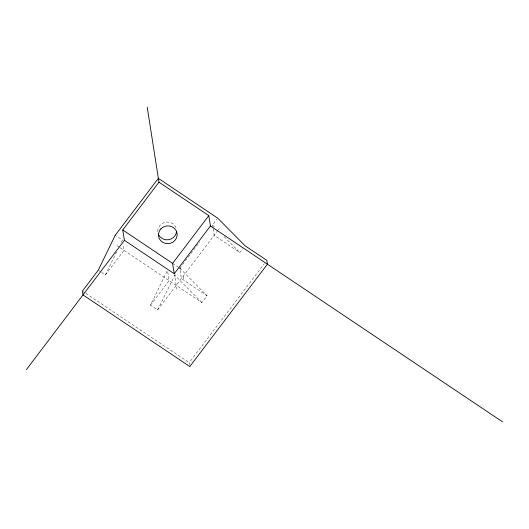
<?xml version="1.0" encoding="UTF-8"?>
<svg xmlns="http://www.w3.org/2000/svg" width="529" height="529" viewBox="0 0 529 529"><rect width="100%" height="100%" fill="white"/><g stroke="black" fill="none" stroke-linecap="round" stroke-linejoin="round"><path stroke-width="0.4" stroke-dasharray="2.65 1.98" d="M101.502 272.323L105.39 274.928L116.598 251.89M121.3 242.229L122.384 240.001L116.559 236.093M217.915 230.366L157.609 309.948L150.487 305.173L167.124 270.987M157.609 309.948L175.542 273.777M105.39 274.928L124.004 250.356L122.986 243.836M150.487 305.173L169.108 280.601L167.607 271.007M120.123 247.751L201.86 302.562L207.031 295.737L181.401 278.545L179.774 268.19L199.631 241.991M213.015 228.039L212.532 224.97L216.764 219.383M218.391 229.745L219.33 228.502M213.134 228.806L214.159 235.326L239.789 252.518L242.613 248.795M189.58 365.01L189.217 362.709L264.315 263.621M172.606 263.389L178.035 267.026M178.709 267.482L182.102 269.757M116.889 245.582L119.475 247.321M98.916 270.59L100.854 271.886M83.086 291.539L85.143 292.921M85.83 293.377L189.217 362.709M212.532 224.97L215.435 227.9M224.131 236.688L239.789 252.518M179.774 268.19L207.031 295.737M201.86 302.562L174.603 275.014L176.825 289.211M183.12 276.277L183.722 280.112M157.821 231.411A9.403 8.874 -8.9 0 1 158.905 226.915L160.327 224.997A9.403 8.874 -8.9 0 1 171.601 223.013L173.598 224.329A9.403 8.874 -8.9 0 1 176.177 228.184"/><path stroke-width="0.79" d="M26.45 369.546L124.381 240.318L122.761 229.963L158.965 182.188L147.214 107.142M124.381 240.318L174.226 273.744L172.606 263.389L208.816 215.614L158.965 182.188M174.226 273.744L210.436 225.969L208.816 215.614M210.436 225.969L502.55 421.858M122.761 229.963L172.606 263.389M176.574 231.233A9.403 8.874 -8.9 0 1 168.758 239.67A9.403 8.874 -8.9 0 1 158.495 234.413M115.262 235.226L98.268 270.154L82.405 291.082L83.007 294.918L189.818 366.544L267.403 264.176L266.801 260.334L244.967 245.694L217.703 218.14L158.363 178.352L115.262 235.226M160.928 228.839L159.507 230.75A9.403 8.874 -8.9 0 0 162.694 242.315A9.403 8.874 -8.9 0 0 175.205 240.113A9.403 8.874 -8.9 0 0 174.2 228.164L172.203 226.855A9.403 8.874 -8.9 0 0 160.928 228.839"/></g></svg>
